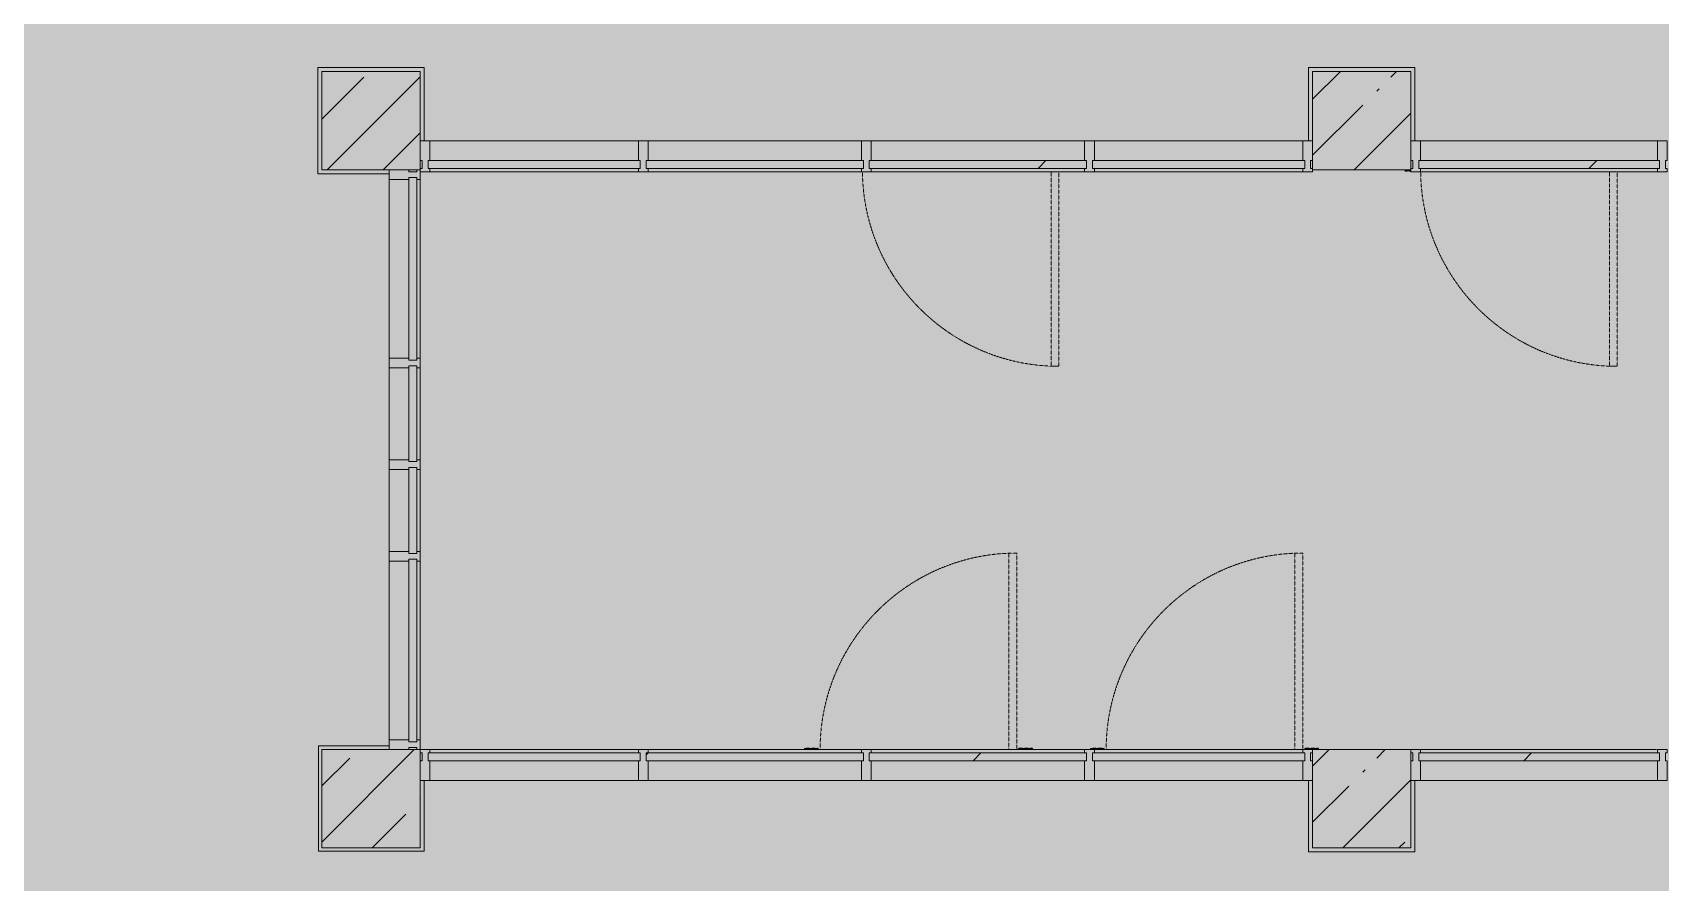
# Model space of a CAD drawing. Header units: millimetres. Extents: x 35316 to 242799, y -8553 to 29000.
# Drawn here: x 179995 to 188277, y 14974 to 19298 of the extents above; entities that cross this region are included whole.
import ezdxf

# ---------------------------------------------------------------- set-up
doc = ezdxf.new("R2010")
doc.units = ezdxf.units.MM
doc.linetypes.add('200_ШТРИХ__ш1_п0_6_', pattern=[1.6, 1, -0.6])
doc.layers.add('A-DETL-GENF-5', color=7, linetype='Continuous', lineweight=9, true_color=0xc0c0c0, transparency=0.4)
for name, color, linetype, lineweight in [('A-DETL-MBND-1', 7, '200_ШТРИХ__ш1_п0_6_', 9), ('A-GLAZ-CURT-3', 7, 'Continuous', 5), ('S-COLS-2', 7, 'Continuous', 5)]:
    doc.layers.add(name, color=color, linetype=linetype, lineweight=lineweight)
for name, color, linetype, lineweight, true_color in [('A-FLOR-2', 7, 'Continuous', 5, 0xb7b7b7), ('A-GLAZ-CURT-2', 7, 'Continuous', 5, 0x737373), ('A-GLAZ-CWMG-2', 7, 'Continuous', 5, 0x737373), ('S-COLS-3', 7, 'Continuous', 5, 0x737373)]:
    doc.layers.add(name, color=color, linetype=linetype, lineweight=lineweight, true_color=true_color)

# ---------------------------------------------------------------- blocks, each defined once
blk = doc.blocks.new('110_Дверь_СКБ_1Ст_Внутренняя1 - Д-4 1100x2100h_су мгн-V144-3_3_2_птичка')
at = {"layer": 'A-DETL-MBND-1'}
for points in [[(-487.5, 1100), (-487.5, 110), (-447.5, 110), (-447.5, 1100)], [(562.5, 108), (562.5, 100), (592.5, 100), (592.5, 108)]]:
    blk.add_hatch(color=256, dxfattribs=at).paths.add_polyline_path(points)
for p, q in [((-487.5, 1100), (-487.5, 110)), ((-447.5, 1100), (-487.5, 1100)), ((-447.5, 110), (-447.5, 1100)), ((592.5, 108), (562.5, 108)), ((592.5, 100), (592.5, 108))]:
    blk.add_line(p, q, dxfattribs=at)
blk.add_arc((-487.5, 100), 1000, 0.57956, 90, dxfattribs=at)
blk = doc.blocks.new('110_Дверь_СКБ_1Ст_Внутренняя1 - Д-4 1100x2100h_су мгн-V145-3_3_2_птичка')
at = {"layer": 'A-DETL-MBND-1'}
blk.add_hatch(color=256, dxfattribs=at).paths.add_polyline_path([(-487.5, 1100), (-487.5, 110), (-447.5, 110), (-447.5, 1100)])
for p, q in [((-487.5, 1100), (-487.5, 110)), ((-447.5, 1100), (-487.5, 1100)), ((-447.5, 110), (-447.5, 1100))]:
    blk.add_line(p, q, dxfattribs=at)
blk.add_arc((-487.5, 100), 1000, 0.57956, 90, dxfattribs=at)
blk = doc.blocks.new('BSC_Колонна _Прямоугольная - 500х500-V160-3_3_2_птичка')
at = {"layer": 'S-COLS-2'}
h = blk.add_hatch(dxfattribs=at)
h.set_pattern_fill('FP_145', color=256, style=0, pattern_type=2)
h.set_pattern_definition([(45, (-73790, -15400), (-285.1231, 285.1231), []), (45, (-73504.88, -15400), (-285.1231, 285.1231), [504.031, -100.806, 16.764, -84.042])])
h.paths.add_polyline_path([(-250, -250), (250, -250), (250, 250), (-250, 250)])
at = {"layer": 'S-COLS-3'}
for p, q in [((250, 250), (-250, 250)), ((-250, 250), (-250, -250)), ((250, -250), (250, 250)), ((-250, -250), (250, -250))]:
    blk.add_line(p, q, dxfattribs=at)
blk = doc.blocks.new('BSC_Колонна _Прямоугольная - 500х500-V161-3_3_2_птичка')
at = {"layer": 'S-COLS-2'}
h = blk.add_hatch(dxfattribs=at)
h.set_pattern_fill('FP_146', color=256, style=0, pattern_type=2)
h.set_pattern_definition([(45, (-78830, -15400), (-285.1231, 285.1231), []), (45, (-78544.88, -15400), (-285.1231, 285.1231), [504.031, -100.806, 16.764, -84.042])])
h.paths.add_polyline_path([(-250, -250), (250, -250), (250, 250), (-250, 250)])
at = {"layer": 'S-COLS-3'}
for p, q in [((250, 250), (-250, 250)), ((-250, 250), (-250, -250)), ((250, -250), (250, 250)), ((-250, -250), (250, -250))]:
    blk.add_line(p, q, dxfattribs=at)
blk = doc.blocks.new('110_Дверь_СКБ_1Ст_Внутренняя1 - Д-4 _л_ 1100x2100h_су мгн-32399984-3_3_2_птичка')
at = {"layer": 'A-DETL-MBND-1'}
for points in [[(472.5, 40), (512.5, 40), (512.5, 1040), (472.5, 1040), (472.5, 92.8)], [(-547.5, 40), (-497.5, 40), (-497.5, 48), (-567.5, 48), (-567.5, 40), (-557.5, 40)], [(562.5, 40), (592.5, 40), (592.5, 48), (522.5, 48), (522.5, 40), (552.5, 40)]]:
    blk.add_hatch(color=256, dxfattribs=at).paths.add_polyline_path(points)
for p, q in [((512.5, 1040), (472.5, 1040)), ((472.5, 1040), (472.5, 40)), ((512.5, 40), (512.5, 1040)), ((-497.5, 48), (-567.5, 48)), ((-567.5, 48), (-567.5, 40)), ((-497.5, 40), (-497.5, 48)), ((592.5, 48), (522.5, 48)), ((522.5, 48), (522.5, 40)), ((592.5, 40), (592.5, 48))]:
    blk.add_line(p, q, dxfattribs=at)
blk.add_arc((512.5, 40), 1000, 90, 180, dxfattribs=at)
blk = doc.blocks.new('Системная панель - Стекло - 40мм-23562586-3_3_2_птичка')
at = {"layer": 'A-GLAZ-CURT-2'}
for p, q in [((464.2, 0), (-464.2, 0)), ((-464.2, 0), (-464.2, -40)), ((-464.2, -40), (464.2, -40)), ((464.2, -40), (464.2, 0))]:
    blk.add_line(p, q, dxfattribs=at)
blk = doc.blocks.new('Системная панель - Стекло - 40мм-24234994-3_3_2_птичка')
at = {"layer": 'A-GLAZ-CURT-2'}
for p, q in [((243.3, 0), (-243.3, 0)), ((-243.3, 0), (-243.3, -40)), ((243.3, -40), (243.3, 0)), ((-243.3, -40), (243.3, -40))]:
    blk.add_line(p, q, dxfattribs=at)
blk = doc.blocks.new('Прямоугольный импост - Импост структурный с накладкой - 160мм Темный-31239176-3_3_2_птичка')
at = {"layer": 'A-GLAZ-CWMG-2'}
for p, q in [((73883, 17641.7), (73883, 18550)), ((74040, 17641.7), (74040, 18550))]:
    blk.add_line(p, q, dxfattribs=at)
blk = doc.blocks.new('Прямоугольный импост - Импост структурный с накладкой - 160мм Темный-31239177-3_3_2_птичка')
at = {"layer": 'A-GLAZ-CWMG-2'}
for p, q in [((73883, 17125), (73883, 17591.7)), ((74040, 17125), (74040, 17591.7))]:
    blk.add_line(p, q, dxfattribs=at)
blk = doc.blocks.new('Прямоугольный импост - Импост структурный с накладкой - 160мм Темный-31239202-3_3_2_птичка')
at = {"layer": 'A-GLAZ-CWMG-2'}
for p, q in [((-50, 40), (-50, 140)), ((-50, 140), (0, 140)), ((-40, 40), (-50, 40)), ((-50, -17), (-50, 0)), ((-50, 0), (-40, 0)), ((-40, 0), (-40, 40)), ((-10, 40), (-10, 0)), ((0, 40), (-10, 40)), ((-10, 0), (0, 0)), ((0, -17), (-50, -17))]:
    blk.add_line(p, q, dxfattribs=at)
blk = doc.blocks.new('Прямоугольный импост - Импост структурный с накладкой - 160мм Темный-31239205-3_3_2_птичка')
at = {"layer": 'A-GLAZ-CWMG-2'}
for p, q in [((0, 140), (-50, 140)), ((-50, 140), (-50, 40)), ((-50, 40), (-40, 40)), ((-40, 0), (-50, 0)), ((-50, 0), (-50, -17)), ((-40, 40), (-40, 0)), ((-10, 0), (-10, 40)), ((-10, 40), (0, 40)), ((0, 0), (-10, 0)), ((-50, -17), (0, -17))]:
    blk.add_line(p, q, dxfattribs=at)
blk = doc.blocks.new('Прямоугольный импост - Импост структурный с накладкой - 160мм Темный-31239180-3_3_2_птичка')
at = {"layer": 'A-GLAZ-CWMG-2'}
for p, q in [((-25, 40), (-25, 140)), ((-25, 140), (25, 140)), ((25, 140), (25, 40)), ((-15, 40), (-25, 40)), ((-25, -17), (-25, 0)), ((-25, 0), (-15, 0)), ((-15, 0), (-15, 40)), ((15, 40), (15, 0)), ((25, 40), (15, 40)), ((15, 0), (25, 0)), ((25, 0), (25, -17)), ((25, -17), (-25, -17))]:
    blk.add_line(p, q, dxfattribs=at)
blk = doc.blocks.new('110_Дверь_СКБ_1Ст_Внутренняя1 - Д-5 _л_ 1100x2100h_су мгн EIW30-32897889-3_3_2_птичка')
at = {"layer": 'A-DETL-MBND-1'}
for points in [[(472.5, 40), (512.5, 40), (512.5, 1040), (472.5, 1040), (472.5, 684.5)], [(-567.5, 40), (-497.5, 40), (-497.5, 48), (-567.5, 48)], [(522.5, 40), (592.5, 40), (592.5, 48), (522.5, 48)]]:
    blk.add_hatch(color=256, dxfattribs=at).paths.add_polyline_path(points)
for p, q in [((512.5, 1040), (472.5, 1040)), ((472.5, 1040), (472.5, 40)), ((512.5, 40), (512.5, 1040)), ((-497.5, 48), (-567.5, 48)), ((-567.5, 48), (-567.5, 40)), ((-497.5, 40), (-497.5, 48)), ((592.5, 48), (522.5, 48)), ((522.5, 48), (522.5, 40)), ((592.5, 40), (592.5, 48))]:
    blk.add_line(p, q, dxfattribs=at)
blk.add_arc((512.5, 40), 1000, 90, 180, dxfattribs=at)
blk = doc.blocks.new('BSC_Колонна _Прямоугольная - 500х500-V213-3_3_2_птичка')
at = {"layer": 'S-COLS-2'}
h = blk.add_hatch(dxfattribs=at)
h.set_pattern_fill('FP_154', color=256, style=0, pattern_type=2)
h.set_pattern_definition([(45, (-73790, -18850), (-285.1231, 285.1231), []), (45, (-73504.88, -18850), (-285.1231, 285.1231), [504.031, -100.806, 16.764, -84.042])])
h.paths.add_polyline_path([(-250, -250), (250, -250), (250, 250), (-250, 250), (-250, -188.6)])
at = {"layer": 'S-COLS-3'}
for p, q in [((250, 250), (-250, 250)), ((-250, 250), (-250, -250)), ((250, -250), (250, 250)), ((-250, -250), (250, -250))]:
    blk.add_line(p, q, dxfattribs=at)
blk = doc.blocks.new('BSC_Колонна _Прямоугольная - 500х500-V214-3_3_2_птичка')
at = {"layer": 'S-COLS-2'}
h = blk.add_hatch(dxfattribs=at)
h.set_pattern_fill('FP_155', color=256, style=0, pattern_type=2)
h.set_pattern_definition([(45, (-78830, -18850), (-285.1231, 285.1231), []), (45, (-78544.88, -18850), (-285.1231, 285.1231), [504.031, -100.806, 16.764, -84.042])])
h.paths.add_polyline_path([(-250, -250), (250, -250), (250, 250), (-250, 250), (-250, -188.6)])
at = {"layer": 'S-COLS-3'}
for p, q in [((250, 250), (-250, 250)), ((-250, 250), (-250, -250)), ((250, -250), (250, 250)), ((-250, -250), (250, -250))]:
    blk.add_line(p, q, dxfattribs=at)
blk = doc.blocks.new('Системная панель - Стекло - 40мм-24234969-3_3_2_птичка')
at = {"layer": 'A-GLAZ-CURT-2'}
for p, q in [((540, 40), (-540, 40)), ((-540, 40), (-540, 0)), ((-540, 0), (540, 0)), ((540, 0), (540, 40))]:
    blk.add_line(p, q, dxfattribs=at)
blk = doc.blocks.new('Прямоугольный импост - Импост структурный с накладкой - 160мм-23562401-3_3_2_птичка')
at = {"layer": 'A-GLAZ-CWMG-2'}
for p, q in [((75150, 18747), (74090, 18747)), ((75150, 18590), (74090, 18590))]:
    blk.add_line(p, q, dxfattribs=at)
blk = doc.blocks.new('Прямоугольный импост - Импост структурный с накладкой - 160мм-23618922-3_3_2_птичка')
at = {"layer": 'A-GLAZ-CWMG-2'}
for p, q in [((-50, 0), (-50, 17)), ((-50, 17), (0, 17)), ((-40, 0), (-50, 0)), ((-40, -40), (-40, 0)), ((0, 0), (-10, 0)), ((-10, 0), (-10, -40)), ((0, 17), (0, 7)), ((-50, -140), (-50, -40)), ((-50, -40), (-40, -40)), ((-10, -40), (0, -40)), ((0, -140), (-50, -140))]:
    blk.add_line(p, q, dxfattribs=at)
blk = doc.blocks.new('Прямоугольный импост - Импост структурный с накладкой - 160мм-23618923-3_3_2_птичка')
at = {"layer": 'A-GLAZ-CWMG-2'}
for p, q in [((0, 17), (-50, 17)), ((-50, 17), (-50, 0)), ((-50, 0), (-40, 0)), ((-40, 0), (-40, -40)), ((-10, -40), (-10, 0)), ((-10, 0), (0, 0)), ((0, 7), (0, 17)), ((-40, -40), (-50, -40)), ((-50, -40), (-50, -140)), ((0, -40), (-10, -40)), ((-50, -140), (0, -140))]:
    blk.add_line(p, q, dxfattribs=at)
blk = doc.blocks.new('Системная панель - Стекло - 40мм-24234970-3_3_2_птичка')
at = {"layer": 'A-GLAZ-CURT-3'}
h = blk.add_hatch(dxfattribs=at)
h.set_pattern_fill('FP_158', color=256, style=0, pattern_type=2)
h.set_pattern_definition([(45, (-77377.5, -18107), (-1414.214, 1414.214), [1000, -3000]), (45, (-78377.5, -18607), (-1414.214, 1414.214), [3000, -1000]), (45, (-76377.5, -19107), (-1414.214, 1414.214), [1000, -3000])])
h.paths.add_polyline_path([(552.5, 0), (552.5, 40), (-552.5, 40), (-552.5, 0)])
at = {"layer": 'A-GLAZ-CURT-2'}
for p, q in [((552.5, 40), (-552.5, 40)), ((-552.5, 40), (-552.5, 0)), ((-552.5, 0), (552.5, 0)), ((552.5, 0), (552.5, 40))]:
    blk.add_line(p, q, dxfattribs=at)
blk = doc.blocks.new('Прямоугольный импост - Импост структурный с накладкой - 160мм-23562410-3_3_2_птичка')
at = {"layer": 'A-GLAZ-CWMG-2'}
for p, q in [((77420, 18747), (76335, 18747)), ((77420, 18590), (76335, 18590))]:
    blk.add_line(p, q, dxfattribs=at)
blk = doc.blocks.new('Прямоугольный импост - Импост структурный с накладкой - 160мм-23618920-3_3_2_птичка')
at = {"layer": 'A-GLAZ-CWMG-2'}
for p, q in [((-25, 0), (-25, 17)), ((-25, 17), (25, 17)), ((-15, 0), (-25, 0)), ((-15, -40), (-15, 0)), ((25, 0), (15, 0)), ((15, 0), (15, -40)), ((25, 17), (25, 0)), ((-25, -140), (-25, -40)), ((-25, -40), (-15, -40)), ((15, -40), (25, -40)), ((25, -40), (25, -140)), ((25, -140), (-25, -140))]:
    blk.add_line(p, q, dxfattribs=at)
blk = doc.blocks.new('Системная панель - Стекло - 40мм-30335137-3_3_2_птичка')
at = {"layer": 'A-GLAZ-CURT-2'}
for p, q in [((540, 0), (-540, 0)), ((-540, 0), (-540, -40)), ((540, -40), (540, 0)), ((-540, -40), (540, -40))]:
    blk.add_line(p, q, dxfattribs=at)
blk = doc.blocks.new('Прямоугольный импост - Импост структурный с накладкой - 160мм-23562329-3_3_2_птичка')
at = {"layer": 'A-GLAZ-CWMG-2'}
for p, q in [((75150, 15650), (74090, 15650)), ((75150, 15493), (74090, 15493))]:
    blk.add_line(p, q, dxfattribs=at)
blk = doc.blocks.new('Прямоугольный импост - Импост структурный с накладкой - 160мм-30335138-3_3_2_птичка')
at = {"layer": 'A-GLAZ-CWMG-2'}
for p, q in [((-50, 40), (-50, 140)), ((-50, 140), (0, 140)), ((-40, 40), (-50, 40)), ((-50, -17), (-50, 0)), ((-50, 0), (-40, 0)), ((-40, 0), (-40, 40)), ((-10, 40), (-10, 0)), ((0, 40), (-10, 40)), ((-10, 0), (0, 0)), ((0, -17), (-50, -17))]:
    blk.add_line(p, q, dxfattribs=at)
blk = doc.blocks.new('Прямоугольный импост - Импост структурный с накладкой - 160мм-30335139-3_3_2_птичка')
at = {"layer": 'A-GLAZ-CWMG-2'}
for p, q in [((0, 140), (-50, 140)), ((-50, 140), (-50, 40)), ((-50, 40), (-40, 40)), ((-40, 0), (-50, 0)), ((-50, 0), (-50, -17)), ((-40, 40), (-40, 0)), ((-10, 0), (-10, 40)), ((-10, 40), (0, 40)), ((0, 0), (-10, 0)), ((-50, -17), (0, -17))]:
    blk.add_line(p, q, dxfattribs=at)
blk = doc.blocks.new('Системная панель - Стекло - 40мм-30335140-3_3_2_птичка')
at = {"layer": 'A-GLAZ-CURT-3'}
h = blk.add_hatch(dxfattribs=at)
h.set_pattern_fill('FP_159', color=256, style=0, pattern_type=2)
h.set_pattern_definition([(45, (-77377.5, -15133), (-1414.214, 1414.214), [1000, -3000]), (45, (-78377.5, -15633), (-1414.214, 1414.214), [3000, -1000]), (45, (-76377.5, -16133), (-1414.214, 1414.214), [1000, -3000])])
h.paths.add_polyline_path([(552.5, -40), (552.5, 0), (-552.5, 0), (-552.5, -40), (329, -40)])
at = {"layer": 'A-GLAZ-CURT-2'}
for p, q in [((552.5, 0), (-552.5, 0)), ((-552.5, 0), (-552.5, -40)), ((552.5, -40), (552.5, 0)), ((-552.5, -40), (552.5, -40))]:
    blk.add_line(p, q, dxfattribs=at)
blk = doc.blocks.new('Прямоугольный импост - Импост структурный с накладкой - 160мм-23562331-3_3_2_птичка')
at = {"layer": 'A-GLAZ-CWMG-2'}
for p, q in [((77420, 15650), (76335, 15650)), ((77420, 15493), (76335, 15493))]:
    blk.add_line(p, q, dxfattribs=at)
blk = doc.blocks.new('Прямоугольный импост - Импост структурный с накладкой - 160мм-30335135-3_3_2_птичка')
at = {"layer": 'A-GLAZ-CWMG-2'}
for p, q in [((-25, 40), (-25, 140)), ((-25, 140), (25, 140)), ((25, 140), (25, 40)), ((-15, 40), (-25, 40)), ((-25, -17), (-25, 0)), ((-25, 0), (-15, 0)), ((-15, 0), (-15, 40)), ((15, 40), (15, 0)), ((25, 40), (15, 40)), ((15, 0), (25, 0)), ((25, 0), (25, -17)), ((25, -17), (-25, -17))]:
    blk.add_line(p, q, dxfattribs=at)
blk = doc.blocks.new('Системная панель - Стекло - 40мм-30335156-3_3_2_птичка')
at = {"layer": 'A-GLAZ-CURT-3'}
h = blk.add_hatch(dxfattribs=at)
h.set_pattern_fill('FP_160', color=256, style=0, pattern_type=2)
h.set_pattern_definition([(45, (-80232.5, -15133), (-1414.214, 1414.214), [1000, -3000]), (45, (-81232.5, -15633), (-1414.214, 1414.214), [3000, -1000]), (45, (-79232.5, -16133), (-1414.214, 1414.214), [1000, -3000])])
h.paths.add_polyline_path([(-406.5, -40), (612.5, -40), (612.5, 0), (-612.5, 0), (-612.5, -40)])
at = {"layer": 'A-GLAZ-CURT-2'}
for p, q in [((612.5, 0), (-612.5, 0)), ((-612.5, 0), (-612.5, -40)), ((-612.5, -40), (612.5, -40)), ((612.5, -40), (612.5, 0))]:
    blk.add_line(p, q, dxfattribs=at)
blk = doc.blocks.new('Прямоугольный импост - Импост структурный с накладкой - 160мм-23562106-3_3_2_птичка')
at = {"layer": 'A-GLAZ-CWMG-2'}
for p, q in [((80330.2, 15650), (79130, 15650)), ((80335, 15493), (79130, 15493))]:
    blk.add_line(p, q, dxfattribs=at)
blk = doc.blocks.new('Системная панель - Стекло - 40мм-23618921-3_3_2_птичка')
at = {"layer": 'A-GLAZ-CURT-3'}
h = blk.add_hatch(dxfattribs=at)
h.set_pattern_fill('FP_162', color=256, style=0, pattern_type=2)
h.set_pattern_definition([(45, (-80232.5, -18107), (-1414.214, 1414.214), [1000, -3000]), (45, (-81232.5, -18607), (-1414.214, 1414.214), [3000, -1000]), (45, (-79232.5, -19107), (-1414.214, 1414.214), [1000, -3000])])
h.paths.add_polyline_path([(612.5, 0), (612.5, 40), (-612.5, 40), (-612.5, 0), (-406.5, 0)])
at = {"layer": 'A-GLAZ-CURT-2'}
for p, q in [((612.5, 40), (-612.5, 40)), ((-612.5, 40), (-612.5, 0)), ((612.5, 0), (612.5, 40)), ((-612.5, 0), (612.5, 0))]:
    blk.add_line(p, q, dxfattribs=at)
blk = doc.blocks.new('Прямоугольный импост - Импост структурный с накладкой - 160мм-23562040-3_3_2_птичка')
at = {"layer": 'A-GLAZ-CWMG-2'}
for p, q in [((80335, 18747), (79130, 18747)), ((80335, 18590), (79130, 18590))]:
    blk.add_line(p, q, dxfattribs=at)
blk = doc.blocks.new('Прямоугольный импост - Импост структурный с накладкой - 160мм-30335136-3_3_2_птичка')
at = {"layer": 'A-GLAZ-CWMG-2'}
for p, q in [((-25, 40), (-25, 140)), ((-25, 140), (25, 140)), ((25, 140), (25, 40)), ((-15, 40), (-25, 40)), ((-25, -17), (-25, 0)), ((-25, 0), (-15, 0)), ((-15, 0), (-15, 40)), ((15, 40), (15, 0)), ((25, 40), (15, 40)), ((15, 0), (25, 0)), ((25, 0), (25, -17)), ((25, -17), (-25, -17))]:
    blk.add_line(p, q, dxfattribs=at)
blk = doc.blocks.new('Системная панель - Стекло - 40мм-V238-3_3_2_птичка')
at = {"layer": 'A-GLAZ-CURT-2'}
for p, q in [((552.5, 40), (-552.5, 40)), ((-552.5, 40), (-552.5, 0)), ((-552.5, 0), (552.5, 0)), ((552.5, 0), (552.5, 40))]:
    blk.add_line(p, q, dxfattribs=at)
blk = doc.blocks.new('Системная панель - Стекло - 40мм-V239-3_3_2_птичка')
at = {"layer": 'A-GLAZ-CURT-3'}
h = blk.add_hatch(dxfattribs=at)
h.set_pattern_fill('FP_183', color=256, style=0, pattern_type=2)
h.set_pattern_definition([(45, (-76242.5, -15133), (-1414.214, 1414.214), [1000, -3000]), (45, (-77242.5, -15633), (-1414.214, 1414.214), [3000, -1000]), (45, (-75242.5, -16133), (-1414.214, 1414.214), [1000, -3000])])
h.paths.add_polyline_path([(552.5, -40), (552.5, 0), (-552.5, 0), (-552.5, -40), (404.3, -40)])
at = {"layer": 'A-GLAZ-CURT-2'}
for p, q in [((552.5, 0), (-552.5, 0)), ((-552.5, 0), (-552.5, -40)), ((552.5, -40), (552.5, 0)), ((-552.5, -40), (552.5, -40))]:
    blk.add_line(p, q, dxfattribs=at)
blk = doc.blocks.new('Прямоугольный импост - Импост структурный с накладкой - 160мм-23562332-3_3_2_птичка')
at = {"layer": 'A-GLAZ-CWMG-2'}
for p, q in [((76285, 15650), (75200, 15650)), ((76285, 15493), (75200, 15493))]:
    blk.add_line(p, q, dxfattribs=at)
blk = doc.blocks.new('Системная панель - Стекло - 40мм-V240-3_3_2_птичка')
at = {"layer": 'A-GLAZ-CURT-2'}
for p, q in [((540, 0), (-540, 0)), ((-540, 0), (-540, -40)), ((540, -40), (540, 0)), ((-540, -40), (540, -40))]:
    blk.add_line(p, q, dxfattribs=at)
blk = doc.blocks.new('Прямоугольный импост - Импост структурный с накладкой - 160мм-23562335-3_3_2_птичка')
at = {"layer": 'A-GLAZ-CWMG-2'}
for p, q in [((78530, 15650), (77470, 15650)), ((78530, 15493), (77470, 15493))]:
    blk.add_line(p, q, dxfattribs=at)
blk = doc.blocks.new('Системная панель - Стекло - 40мм-V241-3_3_2_птичка')
at = {"layer": 'A-GLAZ-CURT-2'}
for p, q in [((540, 40), (-540, 40)), ((-540, 40), (-540, 0)), ((-540, 0), (540, 0)), ((540, 0), (540, 40))]:
    blk.add_line(p, q, dxfattribs=at)
blk = doc.blocks.new('Системная панель - Стекло - 40мм-23562590-3_3_2_птичка')
at = {"layer": 'A-GLAZ-CURT-3'}
h = blk.add_hatch(dxfattribs=at)
h.set_pattern_fill('FP_184', color=256, style=0, pattern_type=2)
h.set_pattern_definition([(135, (15654.2, -74523), (-1414.214, -1414.214), [1000, -3000]), (135, (16154.2, -75523), (-1414.214, -1414.214), [3000, -1000]), (135, (16654.2, -73523), (-1414.214, -1414.214), [1000, -3000])])
h.paths.add_polyline_path([(464.2, 0), (-464.2, 0), (-464.2, -40), (464.2, -40)])
at = {"layer": 'A-GLAZ-CURT-2'}
for p, q in [((464.2, 0), (-464.2, 0)), ((-464.2, 0), (-464.2, -40)), ((464.2, -40), (464.2, 0)), ((-464.2, -40), (464.2, -40))]:
    blk.add_line(p, q, dxfattribs=at)
blk = doc.blocks.new('Системная панель - Стекло - 40мм-24234995-3_3_2_птичка')
at = {"layer": 'A-GLAZ-CURT-2'}
for p, q in [((218.3, 0), (-218.3, 0)), ((-218.3, 0), (-218.3, -40)), ((218.3, -40), (218.3, 0)), ((-218.3, -40), (218.3, -40))]:
    blk.add_line(p, q, dxfattribs=at)
blk = doc.blocks.new('Прямоугольный импост - Импост структурный с накладкой - 160мм Темный-31239183-3_3_2_птичка')
at = {"layer": 'A-GLAZ-CWMG-2'}
for p, q in [((73883, 16658.3), (73883, 17075)), ((74040, 16658.3), (74040, 17075))]:
    blk.add_line(p, q, dxfattribs=at)

msp = doc.modelspace()

# ---------------------------------------------------------------- hatches: boundary and pattern name
at = {"layer": 'A-DETL-GENF-5'}
msp.add_hatch(color=256, dxfattribs=at).paths.add_polyline_path([(183776.8, -251.7), (183776.8, 3288.3), (192496.8, 3288.3), (192496.8, 27348.3), (149836.8, 27348.3), (149836.8, 23888.3), (146236.9, 23888.3), (146236.9, -251.7), (181954.2, -251.7)])

# ---------------------------------------------------------------- linework, layer by layer
at = {"layer": 'A-FLOR-2'}
for p, q in [((181446.8, 18580), (181446.8, 19120)), ((181446.8, 19120), (181986.8, 19120)), ((181986.8, 19120), (181986.8, 18747)), ((186486.8, 18747), (186486.8, 19120)), ((186486.8, 19120), (187026.8, 19120)), ((187026.8, 19120), (187026.8, 18747)), ((181809.8, 18580), (181446.8, 18580)), ((181449.8, 15133), (181449.8, 15670)), ((181449.8, 15670), (181809.8, 15670)), ((181987.8, 15493), (181987.8, 15133)), ((186486.8, 15130), (186486.8, 15493)), ((187026.8, 15493), (187026.8, 15130)), ((181987.8, 15133), (181449.8, 15133)), ((187026.8, 15130), (186486.8, 15130))]:
    msp.add_line(p, q, dxfattribs=at)

# ---------------------------------------------------------------- block references
at = {"layer": 'A-DETL-MBND-1', "rotation": 180}
for name, p in [('110_Дверь_СКБ_1Ст_Внутренняя1 - Д-4 1100x2100h_су мгн-V145-3_3_2_птичка', (184729.3, 18700)), ('110_Дверь_СКБ_1Ст_Внутренняя1 - Д-4 1100x2100h_су мгн-V144-3_3_2_птичка', (187569.3, 18700))]:
    msp.add_blockref(name, p, dxfattribs=at)
at = {"layer": 'A-DETL-MBND-1'}
for name, p in [('110_Дверь_СКБ_1Ст_Внутренняя1 - Д-5 _л_ 1100x2100h_су мгн EIW30-32897889-3_3_2_птичка', (184489.1, 15610)), ('110_Дверь_СКБ_1Ст_Внутренняя1 - Д-4 _л_ 1100x2100h_су мгн-32399984-3_3_2_птичка', (185944.3, 15610))]:
    msp.add_blockref(name, p, dxfattribs=at)
at = {"layer": 'A-GLAZ-CURT-2'}
for name, p in [('Системная панель - Стекло - 40мм-24234969-3_3_2_птичка', (182546.8, 18607)), ('Системная панель - Стекло - 40мм-V238-3_3_2_птичка', (183669.3, 18607)), ('Системная панель - Стекло - 40мм-24234970-3_3_2_птичка', (184804.3, 18607)), ('Системная панель - Стекло - 40мм-V241-3_3_2_птичка', (185926.8, 18607)), ('Системная панель - Стекло - 40мм-23618921-3_3_2_птичка', (187659.3, 18607)), ('Системная панель - Стекло - 40мм-30335137-3_3_2_птичка', (182546.8, 15633)), ('Системная панель - Стекло - 40мм-V239-3_3_2_птичка', (183669.3, 15633)), ('Системная панель - Стекло - 40мм-30335140-3_3_2_птичка', (184804.3, 15633)), ('Системная панель - Стекло - 40мм-V240-3_3_2_птичка', (185926.8, 15633)), ('Системная панель - Стекло - 40мм-30335156-3_3_2_птичка', (187659.3, 15633))]:
    msp.add_blockref(name, p, dxfattribs=at)
at = {"layer": 'A-GLAZ-CURT-2', "rotation": 269.9999999999998}
for name, p in [('Системная панель - Стекло - 40мм-23562586-3_3_2_птичка', (181949.8, 18095.8)), ('Системная панель - Стекло - 40мм-24234994-3_3_2_птичка', (181949.8, 17358.3)), ('Системная панель - Стекло - 40мм-24234995-3_3_2_птичка', (181949.8, 16866.7)), ('Системная панель - Стекло - 40мм-23562590-3_3_2_птичка', (181949.8, 16154.2))]:
    msp.add_blockref(name, p, dxfattribs=at)
at = {"layer": 'A-GLAZ-CWMG-2'}
for name, p, rotation in [('Прямоугольный импост - Импост структурный с накладкой - 160мм-23618923-3_3_2_птичка', (181966.8, 18607), 180), ('Прямоугольный импост - Импост структурный с накладкой - 160мм-23618923-3_3_2_птичка', (187006.8, 18607), 180), ('Прямоугольный импост - Импост структурный с накладкой - 160мм Темный-31239205-3_3_2_птичка', (181949.8, 18600), 89.99999999999984), ('Прямоугольный импост - Импост структурный с накладкой - 160мм-30335139-3_3_2_птичка', (181966.8, 15633), 180), ('Прямоугольный импост - Импост структурный с накладкой - 160мм-30335139-3_3_2_птичка', (187006.8, 15633), 180)]:
    msp.add_blockref(name, p, dxfattribs=dict(at, rotation=rotation))
for name, p in [('Прямоугольный импост - Импост структурный с накладкой - 160мм-23562401-3_3_2_птичка', (107926.8, 0)), ('Прямоугольный импост - Импост структурный с накладкой - 160мм-23562410-3_3_2_птичка', (106791.8, 0)), ('Прямоугольный импост - Импост структурный с накладкой - 160мм-23562410-3_3_2_птичка', (107926.8, 0)), ('Прямоугольный импост - Импост структурный с накладкой - 160мм-23562401-3_3_2_птичка', (111306.8, 0)), ('Прямоугольный импост - Импост структурный с накладкой - 160мм-23562040-3_3_2_птичка', (107926.8, 0)), ('Прямоугольный импост - Импост структурный с накладкой - 160мм Темный-31239176-3_3_2_птичка', (107926.8, 0)), ('Прямоугольный импост - Импост структурный с накладкой - 160мм Темный-31239177-3_3_2_птичка', (107926.8, 0)), ('Прямоугольный импост - Импост структурный с накладкой - 160мм Темный-31239183-3_3_2_птичка', (107926.8, 0)), ('Прямоугольный импост - Импост структурный с накладкой - 160мм Темный-31239176-3_3_2_птичка', (107926.8, -1941.7)), ('Прямоугольный импост - Импост структурный с накладкой - 160мм-23562329-3_3_2_птичка', (107926.8, 0)), ('Прямоугольный импост - Импост структурный с накладкой - 160мм-23562332-3_3_2_птичка', (107926.8, 0)), ('Прямоугольный импост - Импост структурный с накладкой - 160мм-23562331-3_3_2_птичка', (107926.8, 0)), ('Прямоугольный импост - Импост структурный с накладкой - 160мм-23562335-3_3_2_птичка', (107926.8, 0)), ('Прямоугольный импост - Импост структурный с накладкой - 160мм-23562106-3_3_2_птичка', (107926.8, 0))]:
    msp.add_blockref(name, p, dxfattribs=at)
at = {"layer": 'A-GLAZ-CWMG-2', "extrusion": (0, 0, -1)}
for name, p, rotation in [('Прямоугольный импост - Импост структурный с накладкой - 160мм-23618920-3_3_2_птичка', (-183101.8, 18607), 180), ('Прямоугольный импост - Импост структурный с накладкой - 160мм-23618920-3_3_2_птичка', (-184236.8, 18607), 180), ('Прямоугольный импост - Импост структурный с накладкой - 160мм-23618920-3_3_2_птичка', (-185371.8, 18607), 180), ('Прямоугольный импост - Импост структурный с накладкой - 160мм-23618922-3_3_2_птичка', (-186506.8, 18607), 180), ('Прямоугольный импост - Импост структурный с накладкой - 160мм-23618920-3_3_2_птичка', (-188286.8, 18607), 180), ('Прямоугольный импост - Импост структурный с накладкой - 160мм Темный-31239180-3_3_2_птичка', (-181949.8, 17616.7), 270.0000000000002), ('Прямоугольный импост - Импост структурный с накладкой - 160мм Темный-31239180-3_3_2_птичка', (-181949.8, 17100), 270.0000000000002), ('Прямоугольный импост - Импост структурный с накладкой - 160мм Темный-31239180-3_3_2_птичка', (-181949.8, 16633.3), 270.0000000000002), ('Прямоугольный импост - Импост структурный с накладкой - 160мм Темный-31239202-3_3_2_птичка', (-181949.8, 15650), 270.0000000000002), ('Прямоугольный импост - Импост структурный с накладкой - 160мм-30335136-3_3_2_птичка', (-183101.8, 15633), 180), ('Прямоугольный импост - Импост структурный с накладкой - 160мм-30335135-3_3_2_птичка', (-184236.8, 15633), 180), ('Прямоугольный импост - Импост структурный с накладкой - 160мм-30335136-3_3_2_птичка', (-185371.8, 15633), 180), ('Прямоугольный импост - Импост структурный с накладкой - 160мм-30335138-3_3_2_птичка', (-186506.8, 15633), 180), ('Прямоугольный импост - Импост структурный с накладкой - 160мм-30335136-3_3_2_птичка', (-188286.8, 15633), 180)]:
    msp.add_blockref(name, p, dxfattribs=dict(at, rotation=rotation))
at = {"layer": 'S-COLS-3'}
for name, p in [('BSC_Колонна _Прямоугольная - 500х500-V213-3_3_2_птичка', (181716.8, 18850)), ('BSC_Колонна _Прямоугольная - 500х500-V214-3_3_2_птичка', (186756.8, 18850)), ('BSC_Колонна _Прямоугольная - 500х500-V160-3_3_2_птичка', (181716.8, 15400)), ('BSC_Колонна _Прямоугольная - 500х500-V161-3_3_2_птичка', (186756.8, 15400))]:
    msp.add_blockref(name, p, dxfattribs=at)

doc.saveas('drawing.dxf')
